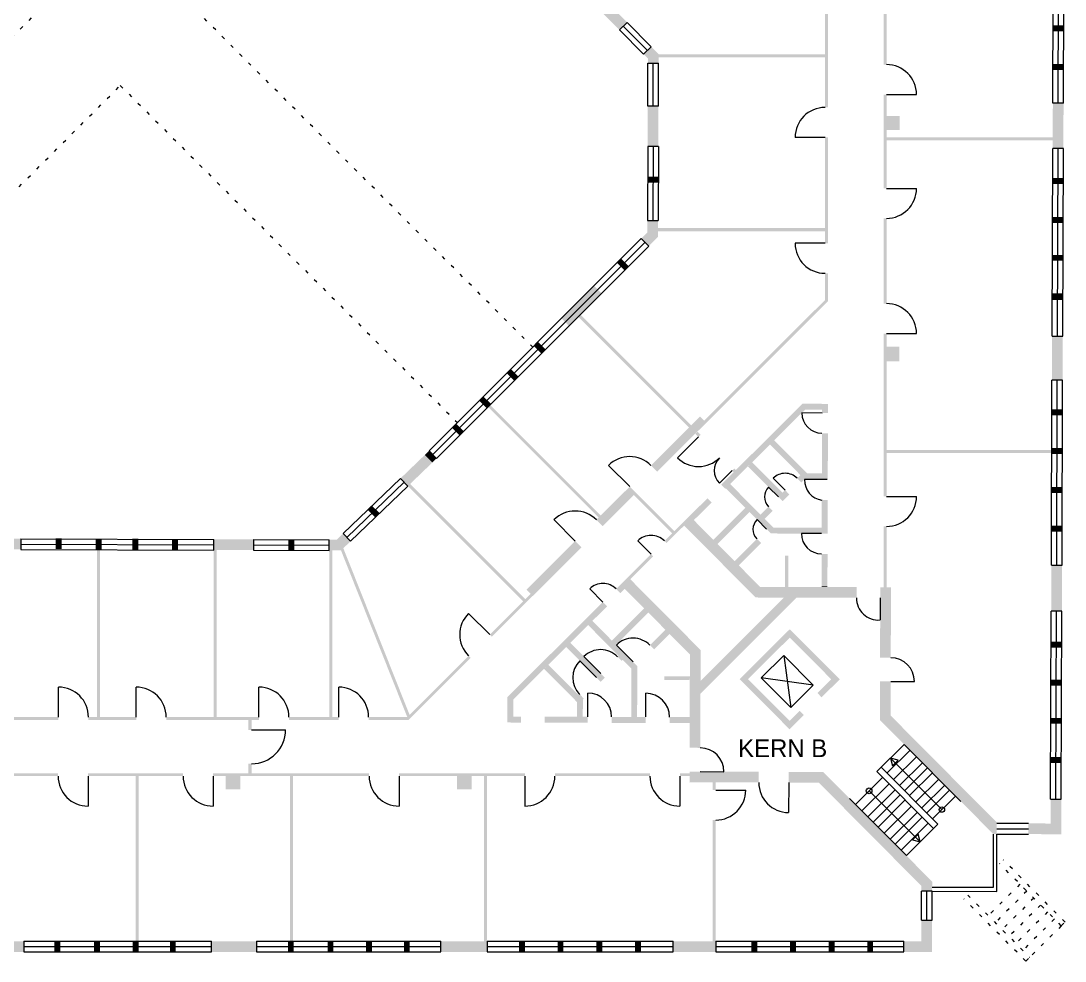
# Model space of a CAD drawing. Header units: inches. Extents: x 27060 to 97777, y 12981 to 79657.
# Drawn here: x 55818 to 90994, y 12981 to 44649 of the extents above; entities that cross this region are included whole.
import ezdxf

# ---------------------------------------------------------------- set-up
doc = ezdxf.new("R2010")
doc.units = ezdxf.units.IN
doc.header["$LTSCALE"] = 300
doc.header["$MEASUREMENT"] = 0
for name, pattern in [('Punktlinie', [1.4, 0.4, -1]), ('Standardmuster', [0]), ('Volllinie', [0])]:
    doc.linetypes.add(name, pattern=pattern)
doc.layers.add('Grundebene', color=7, linetype='Continuous')
doc.styles.add('ARIAL', font='arial.ttf', dxfattribs={"height": 0.2})

# ---------------------------------------------------------------- blocks, each defined once
blk = doc.blocks.new('Color_Area-370')
at = {"layer": 'Grundebene', "true_color": 0x000000, "transparency": 33554687}
blk.add_hatch(color=18, dxfattribs=at).paths.add_polyline_path([(72679, 33022), (71059, 31462)], flags=0)
blk = doc.blocks.new('door-47F')
at = {"layer": 'Grundebene', "color": 18, "linetype": 'Standardmuster', "lineweight": 13, "true_color": 0x000000}
blk.add_line((74915, 21209), (74917, 22009), dxfattribs=at)
blk.add_arc((74915, 21209), 800, 359.8152, 89.8152, dxfattribs=at)
blk = doc.blocks.new('door-487')
at = {"layer": 'Grundebene', "color": 18, "linetype": 'Standardmuster', "lineweight": 13, "true_color": 0x000000}
blk.add_line((76868, 21203), (76871, 22003), dxfattribs=at)
blk.add_arc((76868, 21203), 800, 359.8152, 89.8152, dxfattribs=at)
blk = doc.blocks.new('door-48F')
at = {"layer": 'Grundebene', "color": 18, "linetype": 'Standardmuster', "lineweight": 13, "true_color": 0x000000}
blk.add_line((78703, 19364), (79503, 19361), dxfattribs=at)
blk.add_arc((78703, 19364), 800, 359.8152, 89.8152, dxfattribs=at)
blk = doc.blocks.new('door-497')
at = {"layer": 'Grundebene', "color": 18, "linetype": 'Standardmuster', "lineweight": 13, "true_color": 0x000000}
blk.add_line((76441, 23058), (75877, 23625), dxfattribs=at)
blk.add_arc((76441, 23058), 800, 44.8152, 134.8152, dxfattribs=at)
blk = doc.blocks.new('door-49F')
at = {"layer": 'Grundebene', "color": 18, "linetype": 'Standardmuster', "lineweight": 13, "true_color": 0x000000}
blk.add_line((75350, 22671), (74786, 23239), dxfattribs=at)
blk.add_arc((75350, 22671), 800, 44.8152, 134.8152, dxfattribs=at)
blk = doc.blocks.new('door-4A7')
at = {"layer": 'Grundebene', "color": 18, "linetype": 'Standardmuster', "lineweight": 13, "true_color": 0x000000}
blk.add_line((75208, 22530), (74645, 23098), dxfattribs=at)
blk.add_arc((75208, 22530), 800, 134.8152, 224.8152, dxfattribs=at)
blk = doc.blocks.new('door-4C7')
at = {"layer": 'Grundebene', "color": 18, "linetype": 'Standardmuster', "lineweight": 13, "true_color": 0x000000}
blk.add_line((82793, 27379), (82109, 27381), dxfattribs=at)
blk.add_arc((82793, 27379), 684, 179.8152, 269.8152, dxfattribs=at)
blk = doc.blocks.new('door-4CF')
at = {"layer": 'Grundebene', "color": 18, "linetype": 'Standardmuster', "lineweight": 13, "true_color": 0x000000}
blk.add_line((81334, 28614), (81003, 28947), dxfattribs=at)
blk.add_arc((81334, 28614), 469, 134.8152, 224.8152, dxfattribs=at)
blk = doc.blocks.new('door-4D7')
at = {"layer": 'Grundebene', "color": 18, "linetype": 'Standardmuster', "lineweight": 13, "true_color": 0x000000}
blk.add_line((81564, 28843), (81163, 29246), dxfattribs=at)
blk.add_arc((81564, 28843), 568, 44.8152, 134.8152, dxfattribs=at)
blk = doc.blocks.new('door-4DF')
at = {"layer": 'Grundebene', "color": 18, "linetype": 'Standardmuster', "lineweight": 13, "true_color": 0x000000}
blk.add_line((82806, 31440), (82127, 31442), dxfattribs=at)
blk.add_arc((82806, 31440), 680, 179.8152, 269.8152, dxfattribs=at)
blk = doc.blocks.new('door-4E7')
at = {"layer": 'Grundebene', "color": 18, "linetype": 'Standardmuster', "lineweight": 13, "true_color": 0x000000}
blk.add_line((80940, 27526), (80616, 27852), dxfattribs=at)
blk.add_arc((80940, 27526), 460, 134.8152, 224.8152, dxfattribs=at)
blk = doc.blocks.new('win-69A')
at = {"layer": 'Grundebene', "color": 18, "linetype": 'Standardmuster', "lineweight": 13, "true_color": 0x000000}
for p, q in [((86152, 14359), (86155, 15338)), ((86515, 15337), (86155, 15338)), ((86332, 14359), (86335, 15337)), ((86512, 14358), (86515, 15337)), ((86152, 14359), (86512, 14358))]:
    blk.add_line(p, q, dxfattribs=at)
blk = doc.blocks.new('win-789')
at = {"layer": 'Grundebene', "color": 18, "linetype": 'Standardmuster', "lineweight": 13, "true_color": 0x000000}
for p, q in [((79227, 13650), (79227, 13290)), ((79227, 13650), (85565, 13650)), ((79227, 13470), (85565, 13470)), ((85565, 13290), (85565, 13650)), ((79227, 13290), (85565, 13290))]:
    blk.add_line(p, q, dxfattribs=at)
blk = doc.blocks.new('win-794')
at = {"layer": 'Grundebene', "color": 18, "linetype": 'Standardmuster', "lineweight": 13, "true_color": 0x000000}
for p, q in [((71520, 13650), (71520, 13290)), ((71520, 13650), (77792, 13650)), ((71520, 13470), (77792, 13470)), ((77792, 13290), (77792, 13650)), ((71520, 13290), (77792, 13290))]:
    blk.add_line(p, q, dxfattribs=at)
blk = doc.blocks.new('win-79F')
at = {"layer": 'Grundebene', "color": 18, "linetype": 'Standardmuster', "lineweight": 13, "true_color": 0x000000}
for p, q in [((63750, 13650), (63750, 13290)), ((63750, 13650), (69968, 13650)), ((63750, 13470), (69968, 13470)), ((69968, 13290), (69968, 13650)), ((63750, 13290), (69968, 13290))]:
    blk.add_line(p, q, dxfattribs=at)
blk = doc.blocks.new('win-7AA')
at = {"layer": 'Grundebene', "color": 18, "linetype": 'Standardmuster', "lineweight": 13, "true_color": 0x000000}
for p, q in [((55916, 13650), (55916, 13290)), ((55916, 13650), (62238, 13650)), ((55916, 13470), (62238, 13470)), ((62238, 13290), (62238, 13650)), ((55916, 13290), (62238, 13290))]:
    blk.add_line(p, q, dxfattribs=at)
blk = doc.blocks.new('win-89D')
at = {"layer": 'Grundebene', "color": 18, "linetype": 'Standardmuster', "lineweight": 13, "true_color": 0x000000}
for p, q in [((90505, 18435), (90526, 24773)), ((90886, 24772), (90526, 24773)), ((90685, 18434), (90706, 24773)), ((90865, 18434), (90886, 24772)), ((90505, 18435), (90865, 18434))]:
    blk.add_line(p, q, dxfattribs=at)
blk = doc.blocks.new('win-8A8')
at = {"layer": 'Grundebene', "color": 18, "linetype": 'Standardmuster', "lineweight": 13, "true_color": 0x000000}
for p, q in [((90531, 26321), (90551, 32553)), ((90911, 32552), (90551, 32553)), ((90711, 26321), (90731, 32553)), ((90891, 26320), (90911, 32552)), ((90531, 26321), (90891, 26320))]:
    blk.add_line(p, q, dxfattribs=at)
blk = doc.blocks.new('win-8B3')
at = {"layer": 'Grundebene', "color": 18, "linetype": 'Standardmuster', "lineweight": 13, "true_color": 0x000000}
for p, q in [((90556, 34028), (90576, 40350)), ((90936, 40349), (90576, 40350)), ((90736, 34028), (90756, 40350)), ((90916, 34027), (90936, 40349)), ((90556, 34028), (90916, 34027))]:
    blk.add_line(p, q, dxfattribs=at)
blk = doc.blocks.new('win-8BE')
at = {"layer": 'Grundebene', "color": 18, "linetype": 'Standardmuster', "lineweight": 13, "true_color": 0x000000}
for p, q in [((90581, 41875), (90602, 48213)), ((90602, 48213), (90962, 48212)), ((90761, 41874), (90782, 48213)), ((90941, 41874), (90962, 48212)), ((90941, 41874), (90581, 41875))]:
    blk.add_line(p, q, dxfattribs=at)
blk = doc.blocks.new('win-9EB')
at = {"layer": 'Grundebene', "color": 18, "linetype": 'Standardmuster', "lineweight": 13, "true_color": 0x000000}
for p, q in [((55819, 27207), (55818, 26847)), ((55819, 27207), (62318, 27186)), ((62317, 26826), (62318, 27186)), ((55818, 26847), (62317, 26826)), ((55819, 27027), (62317, 27006))]:
    blk.add_line(p, q, dxfattribs=at)
blk = doc.blocks.new('win-9F6')
at = {"layer": 'Grundebene', "color": 18, "linetype": 'Standardmuster', "lineweight": 13, "true_color": 0x000000}
for p, q in [((63652, 27182), (63651, 26822)), ((63652, 27182), (66205, 27174)), ((66204, 26814), (66205, 27174)), ((63651, 26822), (66204, 26814)), ((63652, 27002), (66204, 26994))]:
    blk.add_line(p, q, dxfattribs=at)
blk = doc.blocks.new('win-A01')
at = {"layer": 'Grundebene', "color": 18, "linetype": 'Standardmuster', "lineweight": 13, "true_color": 0x000000}
for p, q in [((66675, 27383), (68607, 29241)), ((68857, 28982), (68607, 29241)), ((66800, 27253), (68732, 29112)), ((66925, 27123), (68857, 28982)), ((66675, 27383), (66925, 27123))]:
    blk.add_line(p, q, dxfattribs=at)
blk = doc.blocks.new('win-A0C')
at = {"layer": 'Grundebene', "color": 18, "linetype": 'Standardmuster', "lineweight": 13, "true_color": 0x000000}
for p, q in [((76932, 40422), (76924, 37924)), ((77292, 40420), (76932, 40422)), ((77112, 40421), (77104, 37923)), ((77292, 40420), (77284, 37923)), ((76924, 37924), (77284, 37923))]:
    blk.add_line(p, q, dxfattribs=at)
blk = doc.blocks.new('win-A17')
at = {"layer": 'Grundebene', "color": 18, "linetype": 'Standardmuster', "lineweight": 13, "true_color": 0x000000}
for p, q in [((76936, 41779), (76941, 43226)), ((76941, 43226), (77301, 43225)), ((77116, 41778), (77121, 43225)), ((77296, 41778), (77301, 43225)), ((77296, 41778), (76936, 41779))]:
    blk.add_line(p, q, dxfattribs=at)
blk = doc.blocks.new('win-A22')
at = {"layer": 'Grundebene', "color": 18, "linetype": 'Standardmuster', "lineweight": 13, "true_color": 0x000000}
for p, q in [((76237, 44599), (75981, 44345)), ((76795, 43527), (75981, 44345)), ((76923, 43653), (76109, 44472)), ((77050, 43780), (76237, 44599)), ((76795, 43527), (77050, 43780))]:
    blk.add_line(p, q, dxfattribs=at)
blk = doc.blocks.new('win-C49')
at = {"layer": 'Grundebene', "color": 18, "linetype": 'Standardmuster', "lineweight": 13, "true_color": 0x000000}
for p, q in [((76714, 37316), (69566, 30169)), ((76714, 37316), (76968, 37062)), ((76841, 37189), (69693, 30041)), ((76968, 37062), (69821, 29914)), ((69821, 29914), (69566, 30169))]:
    blk.add_line(p, q, dxfattribs=at)
blk = doc.blocks.new('door-C68')
at = {"layer": 'Grundebene', "color": 18, "linetype": 'Standardmuster', "lineweight": 13, "true_color": 0x000000}
blk.add_line((74490, 27129), (73777, 27844), dxfattribs=at)
blk.add_arc((74490, 27129), 1010, 44.9509, 134.9509, dxfattribs=at)
blk = doc.blocks.new('door-D2E')
at = {"layer": 'Grundebene', "color": 18, "linetype": 'Standardmuster', "lineweight": 13, "true_color": 0x000000}
blk.add_line((75425, 25074), (74983, 25518), dxfattribs=at)
blk.add_arc((75425, 25074), 627, 44.8152, 134.8152, dxfattribs=at)
blk = doc.blocks.new('door-102D')
at = {"layer": 'Grundebene', "color": 18, "linetype": 'Standardmuster', "lineweight": 13, "true_color": 0x000000}
blk.add_line((58081, 19210), (58081, 18200), dxfattribs=at)
blk.add_arc((58081, 19210), 1010, 180, 270, dxfattribs=at)
blk = doc.blocks.new('door-1035')
at = {"layer": 'Grundebene', "color": 18, "linetype": 'Standardmuster', "lineweight": 13, "true_color": 0x000000}
blk.add_line((57085, 21200), (57085, 22210), dxfattribs=at)
blk.add_arc((57085, 21200), 1010, 0, 90, dxfattribs=at)
blk = doc.blocks.new('door-103D')
at = {"layer": 'Grundebene', "color": 18, "linetype": 'Standardmuster', "lineweight": 13, "true_color": 0x000000}
blk.add_line((59703, 21200), (59703, 22210), dxfattribs=at)
blk.add_arc((59703, 21200), 1010, 0, 90, dxfattribs=at)
blk = doc.blocks.new('door-1045')
at = {"layer": 'Grundebene', "color": 18, "linetype": 'Standardmuster', "lineweight": 13, "true_color": 0x000000}
blk.add_line((62294, 19210), (62294, 18200), dxfattribs=at)
blk.add_arc((62294, 19210), 1010, 180, 270, dxfattribs=at)
blk = doc.blocks.new('door-104D')
at = {"layer": 'Grundebene', "color": 18, "linetype": 'Standardmuster', "lineweight": 13, "true_color": 0x000000}
blk.add_line((63838, 21200), (63838, 22210), dxfattribs=at)
blk.add_arc((63838, 21200), 1010, 0, 90, dxfattribs=at)
blk = doc.blocks.new('door-1055')
at = {"layer": 'Grundebene', "color": 18, "linetype": 'Standardmuster', "lineweight": 13, "true_color": 0x000000}
blk.add_line((68560, 19210), (68560, 18200), dxfattribs=at)
blk.add_arc((68560, 19210), 1010, 180, 270, dxfattribs=at)
blk = doc.blocks.new('door-105D')
at = {"layer": 'Grundebene', "color": 18, "linetype": 'Standardmuster', "lineweight": 13, "true_color": 0x000000}
blk.add_line((66523, 21200), (66523, 22210), dxfattribs=at)
blk.add_arc((66523, 21200), 1010, 0, 90, dxfattribs=at)
blk = doc.blocks.new('door-1065')
at = {"layer": 'Grundebene', "color": 18, "linetype": 'Standardmuster', "lineweight": 13, "true_color": 0x000000}
blk.add_line((71612, 23978), (70898, 24692), dxfattribs=at)
blk.add_arc((71612, 23978), 1010, 135, 225, dxfattribs=at)
blk = doc.blocks.new('door-106D')
at = {"layer": 'Grundebene', "color": 18, "linetype": 'Standardmuster', "lineweight": 13, "true_color": 0x000000}
blk.add_line((72795, 19210), (72795, 18200), dxfattribs=at)
blk.add_arc((72795, 19210), 1010, 270, 0, dxfattribs=at)
blk = doc.blocks.new('door-1075')
at = {"layer": 'Grundebene', "color": 18, "linetype": 'Standardmuster', "lineweight": 13, "true_color": 0x000000}
blk.add_line((78017, 19210), (78017, 18200), dxfattribs=at)
blk.add_arc((78017, 19210), 1010, 180, 270, dxfattribs=at)
blk = doc.blocks.new('door-107D')
at = {"layer": 'Grundebene', "color": 18, "linetype": 'Standardmuster', "lineweight": 13, "true_color": 0x000000}
blk.add_line((79227, 18743), (80237, 18743), dxfattribs=at)
blk.add_arc((79227, 18743), 1010, 270, 0, dxfattribs=at)
blk = doc.blocks.new('door-1085')
at = {"layer": 'Grundebene', "color": 18, "linetype": 'Standardmuster', "lineweight": 13, "true_color": 0x000000}
blk.add_line((81684, 18994), (81681, 17984), dxfattribs=at)
blk.add_arc((81684, 18994), 1010, 179.8152, 269.8152, dxfattribs=at)
blk = doc.blocks.new('door-1096')
at = {"layer": 'Grundebene', "color": 18, "linetype": 'Standardmuster', "lineweight": 13, "true_color": 0x000000}
blk.add_line((63592, 20770), (64736, 20770), dxfattribs=at)
blk.add_arc((63592, 20770), 1143, 270, 0, dxfattribs=at)
blk = doc.blocks.new('door-10A0')
at = {"layer": 'Grundebene', "color": 18, "linetype": 'Standardmuster', "lineweight": 13, "true_color": 0x000000}
blk.add_line((76328, 28963), (75614, 29678), dxfattribs=at)
blk.add_arc((76328, 28963), 1010, 44.9509, 134.9509, dxfattribs=at)
blk = doc.blocks.new('door-10A8')
at = {"layer": 'Grundebene', "color": 18, "linetype": 'Standardmuster', "lineweight": 13, "true_color": 0x000000}
blk.add_line((77046, 26685), (76598, 27135), dxfattribs=at)
blk.add_arc((77046, 26685), 635, 44.8152, 134.8152, dxfattribs=at)
blk = doc.blocks.new('door-10B0')
at = {"layer": 'Grundebene', "color": 18, "linetype": 'Standardmuster', "lineweight": 13, "true_color": 0x000000}
blk.add_line((85118, 22400), (85918, 22397), dxfattribs=at)
blk.add_arc((85118, 22400), 800, 359.8152, 89.8152, dxfattribs=at)
blk = doc.blocks.new('door-10B8')
at = {"layer": 'Grundebene', "color": 18, "linetype": 'Standardmuster', "lineweight": 13, "true_color": 0x000000}
blk.add_line((84979, 28630), (85989, 28630), dxfattribs=at)
blk.add_arc((84979, 28630), 1010, 270, 0, dxfattribs=at)
blk = doc.blocks.new('door-10C0')
at = {"layer": 'Grundebene', "color": 18, "linetype": 'Standardmuster', "lineweight": 13, "true_color": 0x000000}
blk.add_line((84979, 34116), (85989, 34116), dxfattribs=at)
blk.add_arc((84979, 34116), 1010, 0, 90, dxfattribs=at)
blk = doc.blocks.new('door-10C8')
at = {"layer": 'Grundebene', "color": 18, "linetype": 'Standardmuster', "lineweight": 13, "true_color": 0x000000}
blk.add_line((84979, 39008), (85989, 39008), dxfattribs=at)
blk.add_arc((84979, 39008), 1010, 270, 0, dxfattribs=at)
blk = doc.blocks.new('door-10D0')
at = {"layer": 'Grundebene', "color": 18, "linetype": 'Standardmuster', "lineweight": 13, "true_color": 0x000000}
blk.add_line((82907, 37157), (81897, 37157), dxfattribs=at)
blk.add_arc((82907, 37157), 1010, 180, 270, dxfattribs=at)
blk = doc.blocks.new('door-10D8')
at = {"layer": 'Grundebene', "color": 18, "linetype": 'Standardmuster', "lineweight": 13, "true_color": 0x000000}
blk.add_line((82907, 40724), (81897, 40724), dxfattribs=at)
blk.add_arc((82907, 40724), 1010, 90, 180, dxfattribs=at)
blk = doc.blocks.new('door-10E0')
at = {"layer": 'Grundebene', "color": 18, "linetype": 'Standardmuster', "lineweight": 13, "true_color": 0x000000}
blk.add_line((84979, 42168), (85989, 42168), dxfattribs=at)
blk.add_arc((84979, 42168), 1010, 0, 90, dxfattribs=at)
blk = doc.blocks.new('door-12A1')
at = {"layer": 'Grundebene', "color": 18, "linetype": 'Standardmuster', "lineweight": 13, "true_color": 0x000000}
blk.add_line((78647, 30634), (77942, 29930), dxfattribs=at)
blk.add_arc((78647, 30634), 996, 224.9509, 314.9509, dxfattribs=at)
blk = doc.blocks.new('door-12A9')
at = {"layer": 'Grundebene', "color": 18, "linetype": 'Standardmuster', "lineweight": 13, "true_color": 0x000000}
blk.add_line((79777, 29502), (79350, 29075), dxfattribs=at)
blk.add_arc((79777, 29502), 604, 134.9509, 224.9509, dxfattribs=at)

msp = doc.modelspace()

# ---------------------------------------------------------------- hatches: boundary and pattern name
at = {"layer": 'Grundebene', "true_color": 0x000000, "transparency": 33554687}
h = msp.add_hatch(color=18, dxfattribs=at)
h.paths.add_polyline_path([(85128, 25573), (84768, 25574), (84761, 23201), (85121, 23200)], flags=0)
h.paths.add_polyline_path([(84758, 22401), (85118, 22400), (85115, 21253), (88694, 17650), (88693, 17261), (88573, 17262), (84754, 21105)], flags=0)
h.paths.add_polyline_path([(75304, 56360), (75233, 56289), (75487, 56034), (75558, 56105)], flags=0)
h.paths.add_polyline_path([(80181, 59476), (79316, 60346), (79571, 60600), (80437, 59729)], flags=0)
h.paths.add_polyline_path([(84512, 55116), (85615, 54007), (85870, 54260), (84768, 55370)], flags=0)
h.paths.add_polyline_path([(90964, 49133), (90962, 48212), (90602, 48213), (90604, 48985), (90052, 49541), (90307, 49794)], flags=0)
h.paths.add_polyline_path([(90581, 41875), (90576, 40350), (90936, 40349), (90941, 41874)], flags=0)
h.paths.add_polyline_path([(90911, 32552), (90551, 32553), (90556, 34028), (90916, 34027)], flags=0)
h.paths.add_polyline_path([(90531, 26321), (90526, 24773), (90886, 24772), (90891, 26320)], flags=0)
h.paths.add_polyline_path([(90862, 17254), (89756, 17258), (89757, 17618), (90503, 17615), (90505, 18435), (90865, 18434)], flags=0)
h.paths.add_polyline_path([(78345, 27976), (78090, 27722), (80568, 25228), (83967, 25217), (83968, 25577), (80718, 25587)], flags=0)
h = msp.add_hatch(color=18, dxfattribs=at)
h.paths.add_polyline_path([(84879, 42168), (84879, 39008), (84979, 39008), (84979, 42168)], flags=0)
h.paths.add_polyline_path([(75797, 55954), (76109, 55642), (76038, 55572), (75726, 55884)], flags=0)
h.paths.add_polyline_path([(76753, 54857), (76823, 54928), (79074, 52677), (79004, 52606)], flags=0)
h.paths.add_polyline_path([(79789, 51963), (79718, 51892), (81551, 50059), (81622, 50130)], flags=0)
h.paths.add_polyline_path([(83661, 48090), (83590, 48020), (82265, 49345), (82336, 49416)], flags=0)
h.paths.add_polyline_path([(84879, 46731), (84879, 43178), (84979, 43178), (84979, 46773), (84375, 47376), (84305, 47305)], flags=0)
h.paths.add_polyline_path([(84979, 37998), (84879, 37998), (84879, 35126), (84979, 35126)], flags=0)
h.paths.add_polyline_path([(84979, 34116), (84979, 28630), (84879, 28630), (84879, 34116)], flags=0)
h.paths.add_polyline_path([(84879, 25574), (84979, 25573), (84979, 27620), (84879, 27620)], flags=0)
h = msp.add_hatch(color=18, dxfattribs=at)
h.paths.add_polyline_path([(81068, 47759), (83007, 45820), (83007, 41734), (82907, 41734), (82907, 45779), (80998, 47689)], flags=0)
h.paths.add_polyline_path([(75197, 53489), (77315, 51371), (77386, 51442), (75268, 53560)], flags=0)
h.paths.add_polyline_path([(78100, 50728), (78029, 50657), (80284, 48403), (80354, 48474)], flags=0)
h.paths.add_polyline_path([(82907, 40724), (82907, 37157), (83007, 37157), (83007, 40724)], flags=0)
h.paths.add_polyline_path([(83007, 35208), (78906, 31114), (78836, 31184), (82907, 35249), (82907, 36147), (83007, 36147)], flags=0)
h = msp.add_hatch(color=18, dxfattribs=at)
h.paths.add_polyline_path([(71607, 49259), (68860, 52023), (68605, 51769), (71351, 49005)], flags=0)
h.paths.add_polyline_path([(75981, 44345), (75081, 45251), (75336, 45505), (76237, 44599)], flags=0)
h.paths.add_polyline_path([(76941, 43379), (76941, 43226), (77301, 43225), (77302, 43527), (77050, 43780), (76795, 43527)], flags=0)
h.paths.add_polyline_path([(77296, 41778), (77292, 40420), (76932, 40422), (76936, 41779)], flags=0)
for points in [[(90947, 44299), (90587, 44299), (90587, 44499), (90947, 44499)], [(77302, 43527), (82907, 43527), (82907, 43417), (77301, 43417)], [(90947, 42993), (90587, 42993), (90587, 43193), (90947, 43193)], [(85416, 41444), (85416, 40974), (84916, 40974), (84916, 41444)], [(90577, 40627), (84979, 40627), (84979, 40727), (90577, 40727)], [(76928, 39404), (77288, 39404), (77288, 39204), (76928, 39204)], [(90935, 39158), (90575, 39158), (90575, 39358), (90935, 39358)], [(90930, 37839), (90570, 37839), (90570, 38039), (90930, 38039)], [(77284, 37924), (77284, 37377), (76968, 37062), (76714, 37316), (76924, 37526), (76924, 37924)], [(77284, 37675), (82907, 37675), (82907, 37565), (77284, 37565)], [(76153, 36247), (75899, 36501), (76040, 36643), (76295, 36388)], [(90926, 36569), (90566, 36569), (90566, 36769), (90926, 36769)], [(74026, 34629), (75124, 35727), (75379, 35473), (74280, 34374)], [(90930, 35245), (90560, 35245), (90560, 35474), (90930, 35474)], [(74666, 34757), (78544, 30878), (78474, 30808), (74594, 34687)], [(73352, 33445), (73097, 33700), (73238, 33841), (73493, 33587)], [(85406, 33674), (85406, 33184), (84906, 33184), (84906, 33674)], [(72437, 32530), (72182, 32785), (72324, 32926), (72578, 32672)], [(71512, 31605), (71257, 31860), (71398, 32001), (71653, 31747)], [(71626, 31717), (75504, 27838), (75434, 27768), (71554, 31647)], [(90918, 31364), (90558, 31364), (90558, 31564), (90918, 31564)], [(70593, 30687), (70338, 30941), (70480, 31083), (70734, 30828)], [(81194, 30523), (82300, 29410), (82800, 29408), (82799, 29208), (82217, 29210), (81052, 30382)], [(90909, 30059), (90549, 30059), (90549, 30259), (90909, 30259)], [(69679, 29773), (69425, 30027), (69566, 30169), (69821, 29914)], [(90549, 30098), (84979, 30098), (84979, 30198), (90549, 30198)], [(81334, 28614), (80310, 29644), (80452, 29785), (81475, 28755)], [(68929, 29051), (72807, 25173), (72736, 25102), (68857, 28982)], [(79710, 29048), (81165, 27584), (82794, 27579), (82793, 27379), (81081, 27384), (79568, 28907)], [(90909, 28747), (90549, 28747), (90549, 28947), (90909, 28947)], [(76540, 28751), (77827, 27461), (77756, 27390), (76469, 28680)], [(67758, 27925), (67504, 28180), (67645, 28321), (67900, 28067)], [(79135, 27165), (80224, 28247), (80365, 28105), (79276, 27023)], [(90895, 27445), (90535, 27445), (90535, 27645), (90895, 27645)], [(56992, 26861), (56992, 27221), (57192, 27221), (57192, 26861)], [(58337, 26844), (58337, 27204), (58537, 27204), (58537, 26844)], [(59572, 26844), (59572, 27204), (59772, 27204), (59772, 26844)], [(60907, 26836), (60907, 27196), (61107, 27196), (61107, 26836)], [(64831, 26823), (64831, 27183), (65031, 27183), (65031, 26823)], [(80755, 27060), (80614, 27202), (79851, 26444), (79992, 26302)], [(58487, 26839), (58487, 21179), (58387, 21179), (58387, 26839)], [(62417, 26826), (62417, 21166), (62317, 21166), (62317, 26826)], [(66304, 26814), (66304, 21153), (66204, 21153), (66204, 26814)], [(68834, 21200), (66602, 26813), (66680, 26887), (68911, 21277)], [(81676, 26634), (81676, 25584), (81556, 25584), (81556, 26634)], [(82988, 25606), (82788, 25607), (82788, 25577), (82988, 25576)], [(78712, 22413), (81524, 25224), (81946, 25223), (78711, 21988)], [(76814, 24861), (75725, 23779), (75866, 23637), (76955, 24719)], [(74927, 24298), (76382, 22833), (76377, 21204), (76577, 21204), (76582, 22916), (75069, 24439)], [(77150, 23479), (77009, 23621), (77531, 24140), (77671, 23998)], [(81711, 21074), (80313, 22480), (81720, 23878), (83118, 22471), (82651, 22008), (82792, 21866), (83401, 22471), (81721, 24161), (80031, 22481), (81710, 20791), (82192, 21270), (82051, 21412)], [(75350, 22671), (74327, 23701), (74185, 23560), (75208, 22530)], [(90882, 23538), (90522, 23538), (90522, 23738), (90882, 23738)], [(73443, 22823), (74549, 21710), (74547, 21210), (74747, 21210), (74749, 21792), (73585, 22964)], [(78352, 22452), (77496, 22452), (77496, 22572), (78353, 22572)], [(90878, 22263), (90518, 22263), (90518, 22463), (90878, 22463)], [(90874, 20974), (90514, 20974), (90514, 21174), (90874, 21174)], [(90870, 19659), (90510, 19659), (90510, 19859), (90870, 19859)], [(90870, 19658), (90510, 19658), (90510, 19858), (90870, 19858)], [(59680, 13650), (59680, 19210), (59780, 19210), (59780, 13650)], [(63213, 19224), (63213, 18764), (62713, 18764), (62713, 19224)], [(64880, 13650), (64880, 19210), (64980, 19210), (64980, 13650)], [(71006, 19264), (71006, 18764), (70506, 18764), (70506, 19264)], [(71420, 13650), (71420, 19210), (71520, 19210), (71520, 13650)], [(57149, 13650), (57149, 13290), (56949, 13290), (56949, 13650)], [(58484, 13650), (58484, 13290), (58284, 13290), (58284, 13650)], [(59780, 13650), (59780, 13290), (59580, 13290), (59580, 13650)], [(61036, 13650), (61036, 13290), (60836, 13290), (60836, 13650)], [(65012, 13650), (65012, 13290), (64812, 13290), (64812, 13650)], [(66348, 13650), (66348, 13290), (66148, 13290), (66148, 13650)], [(67643, 13650), (67643, 13290), (67443, 13290), (67443, 13650)], [(68919, 13650), (68919, 13290), (68719, 13290), (68719, 13650)], [(72796, 13650), (72796, 13290), (72596, 13290), (72596, 13650)], [(73895, 13650), (73895, 13290), (74095, 13290), (74095, 13650)], [(75200, 13650), (75200, 13290), (75400, 13290), (75400, 13650)], [(76502, 13650), (76502, 13290), (76702, 13290), (76702, 13650)], [(80625, 13650), (80625, 13290), (80425, 13290), (80425, 13650)], [(81927, 13650), (81927, 13290), (81727, 13290), (81727, 13650)], [(81927, 13650), (81927, 13290), (81727, 13290), (81727, 13650)], [(83229, 13650), (83229, 13290), (83029, 13290), (83029, 13650)], [(84528, 13650), (84528, 13290), (84328, 13290), (84328, 13650)]]:
    msp.add_hatch(color=18, dxfattribs=at).paths.add_polyline_path(points, flags=0)
h = msp.add_hatch(color=18, dxfattribs=at)
h.paths.add_polyline_path([(79084, 28426), (78479, 27825), (78338, 27967), (78943, 28567)], flags=0)
h.paths.add_polyline_path([(82231, 31553), (79550, 28889), (79409, 29030), (82149, 31753), (83007, 31750), (83006, 31439), (82806, 31440), (82807, 31551)], flags=0)
h.paths.add_polyline_path([(82804, 30760), (83004, 30759), (82999, 29207), (82799, 29208)], flags=0)
h.paths.add_polyline_path([(82997, 28507), (82993, 27378), (82793, 27379), (82797, 28508)], flags=0)
h.paths.add_polyline_path([(82988, 25606), (82788, 25607), (82791, 26694), (82991, 26694)], flags=0)
h = msp.add_hatch(color=18, dxfattribs=at)
h.paths.add_polyline_path([(76328, 28963), (76540, 28751), (75417, 27630), (75205, 27842)], flags=0)
h.paths.add_polyline_path([(77042, 29677), (77254, 29464), (78906, 31114), (78695, 31326)], flags=0)
h.paths.add_polyline_path([(74490, 27129), (72850, 25491), (73061, 25279), (74702, 26917)], flags=0)
h = msp.add_hatch(color=18, dxfattribs=at)
h.paths.add_polyline_path([(47772, 31007), (47522, 30749), (47379, 30887), (47634, 31141)], flags=0)
h.paths.add_polyline_path([(69429, 30033), (68607, 29241), (68857, 28982), (69679, 29773)], flags=0)
h.paths.add_polyline_path([(66602, 26813), (66204, 26814), (66205, 27174), (66458, 27173), (66675, 27383), (66925, 27123)], flags=0)
h.paths.add_polyline_path([(62317, 26826), (63651, 26822), (63652, 27182), (62318, 27186)], flags=0)
h.paths.add_polyline_path([(54563, 26851), (54564, 27211), (55819, 27207), (55818, 26847)], flags=0)
h.paths.add_polyline_path([(51888, 27220), (51679, 27221), (51512, 27383), (51261, 27124), (51532, 26861), (51887, 26860)], flags=0)
h.paths.add_polyline_path([(49585, 29250), (49334, 28992), (48501, 29800), (48751, 30058)], flags=0)
h = msp.add_hatch(color=18, dxfattribs=at)
h.paths.add_polyline_path([(79901, 29520), (79848, 29572), (79777, 29502), (79830, 29449)], flags=0)
h.paths.add_polyline_path([(78718, 30705), (78647, 30634), (78537, 30744), (78608, 30815)], flags=0)
h = msp.add_hatch(color=18, dxfattribs=at)
h.paths.add_polyline_path([(81001, 28284), (80733, 28018), (80874, 27876), (81142, 28142)], flags=0)
h.paths.add_polyline_path([(81967, 29243), (82108, 29101), (82217, 29210), (82076, 29352)], flags=0)
h.paths.add_polyline_path([(81705, 28701), (81564, 28843), (81334, 28614), (81475, 28472)], flags=0)
h = msp.add_hatch(color=18, dxfattribs=at)
h.paths.add_polyline_path([(77496, 27132), (77567, 27061), (78160, 27651), (78090, 27722)], flags=0)
h.paths.add_polyline_path([(76343, 25845), (77116, 26614), (77046, 26685), (76273, 25916)], flags=0)
h = msp.add_hatch(color=18, dxfattribs=at)
h.paths.add_polyline_path([(46558, 13290), (46558, 13650), (48133, 13650), (48133, 13290)], flags=0)
h.paths.add_polyline_path([(86510, 13290), (86510, 13650), (85565, 13650), (85565, 13290)], flags=0)
h.paths.add_polyline_path([(31358, 15358), (31358, 15580), (35128, 19350), (36434, 19350), (36434, 18990), (35278, 18990), (31718, 15431), (31718, 15358)], flags=0)
h.paths.add_polyline_path([(31718, 14430), (31718, 13650), (32526, 13650), (32526, 13290), (31358, 13290), (31358, 14430)], flags=0)
h.paths.add_polyline_path([(38805, 13650), (38805, 13290), (40300, 13290), (40300, 13650)], flags=0)
h.paths.add_polyline_path([(55916, 13290), (54392, 13290), (54392, 13650), (55916, 13650)], flags=0)
h.paths.add_polyline_path([(62238, 13290), (62238, 13650), (63750, 13650), (63750, 13290)], flags=0)
h.paths.add_polyline_path([(69968, 13650), (71520, 13650), (71520, 13290), (69968, 13290)], flags=0)
h.paths.add_polyline_path([(79227, 13650), (79227, 13290), (77792, 13290), (77792, 13650)], flags=0)
h.paths.add_polyline_path([(42058, 25690), (41803, 25945), (39438, 23580), (39438, 20239), (39798, 20239), (39798, 23431)], flags=0)
h.paths.add_polyline_path([(39798, 18990), (39798, 19350), (37334, 19350), (37334, 18990)], flags=0)
h = msp.add_hatch(color=18, dxfattribs=at)
h.paths.add_polyline_path([(78355, 23310), (78345, 20165), (78705, 20164), (78716, 23458), (76273, 25916), (76017, 25663)], flags=0)
h.paths.add_polyline_path([(78341, 19005), (80674, 18997), (80676, 19357), (78343, 19365)], flags=0)
h.paths.add_polyline_path([(86156, 15510), (82698, 18991), (81684, 18994), (81686, 19354), (82848, 19350), (86516, 15658), (86515, 15337), (86155, 15338)], flags=0)
h.paths.add_polyline_path([(86152, 14359), (86150, 13529), (86510, 13528), (86512, 14358)], flags=0)
h = msp.add_hatch(color=18, dxfattribs=at)
h.paths.add_polyline_path([(59703, 21100), (59703, 21200), (58095, 21200), (58095, 21100)], flags=0)
h.paths.add_polyline_path([(68834, 21200), (70898, 23264), (70969, 23193), (68876, 21100), (67533, 21100), (67533, 21200)], flags=0)
h.paths.add_polyline_path([(71683, 23907), (71612, 23978), (72987, 25353), (73058, 25282)], flags=0)
h.paths.add_polyline_path([(64848, 21200), (66523, 21200), (66523, 21100), (64848, 21100)], flags=0)
h.paths.add_polyline_path([(63838, 21200), (63838, 21100), (60713, 21100), (60713, 21200)], flags=0)
h.paths.add_polyline_path([(54449, 21100), (57085, 21100), (57085, 21200), (54449, 21200)], flags=0)
h.paths.add_polyline_path([(53439, 21200), (53439, 21100), (51553, 21100), (51553, 21200)], flags=0)
h.paths.add_polyline_path([(49261, 21200), (50543, 21200), (50543, 21100), (49220, 21100), (47033, 23287), (47103, 23358)], flags=0)
h.paths.add_polyline_path([(45051, 25269), (45122, 25339), (46389, 24072), (46319, 24001)], flags=0)
h = msp.add_hatch(color=18, dxfattribs=at)
h.paths.add_polyline_path([(75869, 25516), (76010, 25374), (76158, 25521), (76017, 25663)], flags=0)
h.paths.add_polyline_path([(75237, 24605), (75565, 24932), (75425, 25074), (75096, 24747)], flags=0)
h = msp.add_hatch(color=18, dxfattribs=at)
h.paths.add_polyline_path([(75237, 24605), (75096, 24747), (72206, 21876), (72204, 21018), (72662, 21016), (72663, 21216), (72404, 21217), (72406, 21793)], flags=0)
h.paths.add_polyline_path([(77668, 21000), (78348, 20998), (78348, 21198), (77668, 21200)], flags=0)
h.paths.add_polyline_path([(76868, 21203), (76868, 21003), (75714, 21006), (75715, 21206)], flags=0)
h.paths.add_polyline_path([(74914, 21009), (73462, 21014), (73463, 21214), (74915, 21209)], flags=0)
h = msp.add_hatch(color=18, dxfattribs=at)
h.paths.add_polyline_path([(75918, 23235), (75951, 23268), (76092, 23126), (76059, 23093)], flags=0)
h.paths.add_polyline_path([(74608, 21934), (74641, 21967), (74782, 21825), (74749, 21792)], flags=0)
h.paths.add_polyline_path([(75349, 22388), (75208, 22530), (75350, 22671), (75491, 22529)], flags=0)
h = msp.add_hatch(color=18, dxfattribs=at)
h.paths.add_polyline_path([(63592, 19626), (63482, 19626), (63482, 19310), (63592, 19310)], flags=0)
h.paths.add_polyline_path([(63482, 21100), (63482, 20770), (63592, 20770), (63592, 21100)], flags=0)
h = msp.add_hatch(color=18, dxfattribs=at)
h.paths.add_polyline_path([(57071, 19310), (51796, 19310), (51796, 19210), (57071, 19210)], flags=0)
h.paths.add_polyline_path([(73805, 19210), (77007, 19210), (77007, 19310), (73805, 19310)], flags=0)
h.paths.add_polyline_path([(78017, 19310), (78017, 19210), (78342, 19210), (78342, 19310)], flags=0)
h.paths.add_polyline_path([(72795, 19210), (68560, 19210), (68560, 19310), (72795, 19310)], flags=0)
h.paths.add_polyline_path([(67550, 19310), (62294, 19310), (62294, 19210), (67550, 19210)], flags=0)
h.paths.add_polyline_path([(58081, 19310), (58081, 19210), (61284, 19210), (61284, 19310)], flags=0)
h.paths.add_polyline_path([(50786, 19310), (50786, 19210), (42793, 19210), (42793, 19310)], flags=0)
h = msp.add_hatch(color=18, dxfattribs=at)
h.paths.add_polyline_path([(79127, 18743), (79227, 18743), (79227, 19210), (79127, 19210)], flags=0)
h.paths.add_polyline_path([(79227, 13650), (79227, 17733), (79127, 17733), (79127, 13650)], flags=0)

# ---------------------------------------------------------------- linework, layer by layer
at = {"layer": 'Grundebene', "color": 18, "linetype": 'Punktlinie', "lineweight": 9, "true_color": 0x000000}
for p, q in [((45103, 33679), (56532, 45108)), ((73072, 33653), (61709, 45016)), ((47738, 31045), (59167, 42473)), ((59167, 42473), (70522, 31118)), ((90866, 14169), (88783, 16265)), ((90994, 14296), (88911, 16392)), ((87715, 15204), (89798, 13108)), ((89670, 12981), (87587, 15077)), ((90866, 14169), (90994, 14296)), ((89670, 12981), (89798, 13108))]:
    msp.add_line(p, q, dxfattribs=at)
at = {"layer": 'Grundebene', "color": 18, "linetype": 'Volllinie', "lineweight": 9, "true_color": 0x000000}
for p, q in [((82975, 29200), (82220, 29200)), ((82975, 29207), (82975, 29200)), ((81516, 23269), (80759, 22517)), ((82508, 22271), (81516, 23269)), ((81516, 23269), (81750, 21519)), ((80759, 22517), (81750, 21519)), ((82508, 22271), (80759, 22517)), ((81750, 21519), (82508, 22271)), ((84654, 19370), (85572, 20282)), ((84998, 19317), (85769, 20083)), ((85572, 20282), (87482, 18359)), ((86843, 18083), (85107, 19820)), ((85107, 19820), (85176, 19560)), ((85366, 19750), (85107, 19820)), ((85176, 19560), (85366, 19750)), ((85216, 19098), (85987, 19864)), ((86564, 17447), (84654, 19370)), ((86564, 17447), (84654, 19370)), ((84800, 19515), (86710, 17593)), ((85416, 18896), (86187, 19663)), ((85589, 18721), (86361, 19488)), ((84851, 19171), (83933, 18259)), ((85755, 18554), (86527, 19321)), ((85963, 18345), (86735, 19112)), ((85069, 18952), (84151, 18040)), ((85269, 18750), (84351, 17838)), ((86110, 16997), (84392, 18715)), ((86166, 18141), (86938, 18907)), ((86331, 17975), (87102, 18741)), ((83735, 18457), (85646, 16535)), ((85443, 18576), (84524, 17663)), ((85609, 18408), (84691, 17496)), ((86531, 17773), (87303, 18540)), ((85816, 18199), (84898, 17287)), ((86019, 17995), (85101, 17083)), ((86184, 17829), (85266, 16917)), ((86384, 17628), (85466, 16715)), ((86710, 17593), (86564, 17447)), ((89757, 17618), (88694, 17621)), ((86564, 17447), (85646, 16535)), ((86041, 17253), (85853, 17065)), ((86110, 16997), (86041, 17253)), ((88573, 17262), (88573, 15464)), ((88693, 17440), (89757, 17440)), ((88693, 15330), (88693, 17261)), ((88693, 17261), (89756, 17258)), ((85853, 17065), (86110, 16997)), ((86515, 15337), (88693, 15330)), ((88573, 15464), (86516, 15464))]:
    msp.add_line(p, q, dxfattribs=at)
at = {"layer": 'Grundebene', "color": 18, "linetype": 'Standardmuster', "lineweight": 13, "true_color": 0x000000}
msp.add_line((84761, 25214), (84759, 24470), dxfattribs=at)
at = {"layer": 'Grundebene', "color": 18, "linetype": 'Punktlinie', "lineweight": 13, "true_color": 0x000000}
for p, q in [((89473, 15571), (88405, 14510)), ((89705, 15337), (88637, 14276)), ((89938, 15104), (88870, 14042)), ((90170, 14870), (89102, 13809)), ((90402, 14636), (89334, 13575)), ((90634, 14403), (89566, 13341)), ((90866, 14169), (89798, 13108))]:
    msp.add_line(p, q, dxfattribs=at)
at = {"layer": 'Grundebene', "color": 18, "linetype": 'Volllinie', "lineweight": 9, "true_color": 0x000000}
for centre, radius in [((84392, 18715), 96.8), ((86844, 18084), 90.5)]:
    msp.add_circle(centre, radius, dxfattribs=at)
for centre, radius, start, end in [((82892, 29173), 672, 177.7364, 261.9114), ((84699, 25200), 732, 178.7092, 274.6677)]:
    msp.add_arc(centre, radius, start, end, dxfattribs=at)

# ---------------------------------------------------------------- block references
at = {"layer": 'Grundebene'}
for name in ['win-8BE', 'win-A22', 'win-A17', 'door-10E0', 'door-10D8', 'win-A0C', 'win-8B3', 'door-10C8', 'win-C49', 'door-10D0', 'door-10C0', 'Color_Area-370', 'win-8A8', 'door-4DF', 'door-12A1', 'door-10A0', 'door-12A9', 'win-A01', 'door-4D7', 'door-4CF', 'door-10B8', 'door-C68', 'door-4E7', 'win-9EB', 'win-9F6', 'door-10A8', 'door-4C7', 'door-D2E', 'door-1065', 'win-89D', 'door-497', 'door-49F', 'door-4A7', 'door-10B0', 'door-1035', 'door-103D', 'door-104D', 'door-105D', 'door-47F', 'door-487', 'door-1096', 'door-48F', 'door-102D', 'door-1045', 'door-1055', 'door-106D', 'door-1075', 'door-1085', 'door-107D', 'win-69A', 'win-7AA', 'win-79F', 'win-794', 'win-789']:
    msp.add_blockref(name, (0, 0), dxfattribs=at)

# ---------------------------------------------------------------- texts
at = {"layer": 'Grundebene', "color": 18, "lineweight": 18, "true_color": 0x000000, "style": 'ARIAL', "width": 0.961366}
msp.add_text('KERN B', height=600, dxfattribs=at).set_placement((79980, 19850))

doc.saveas('drawing.dxf')
